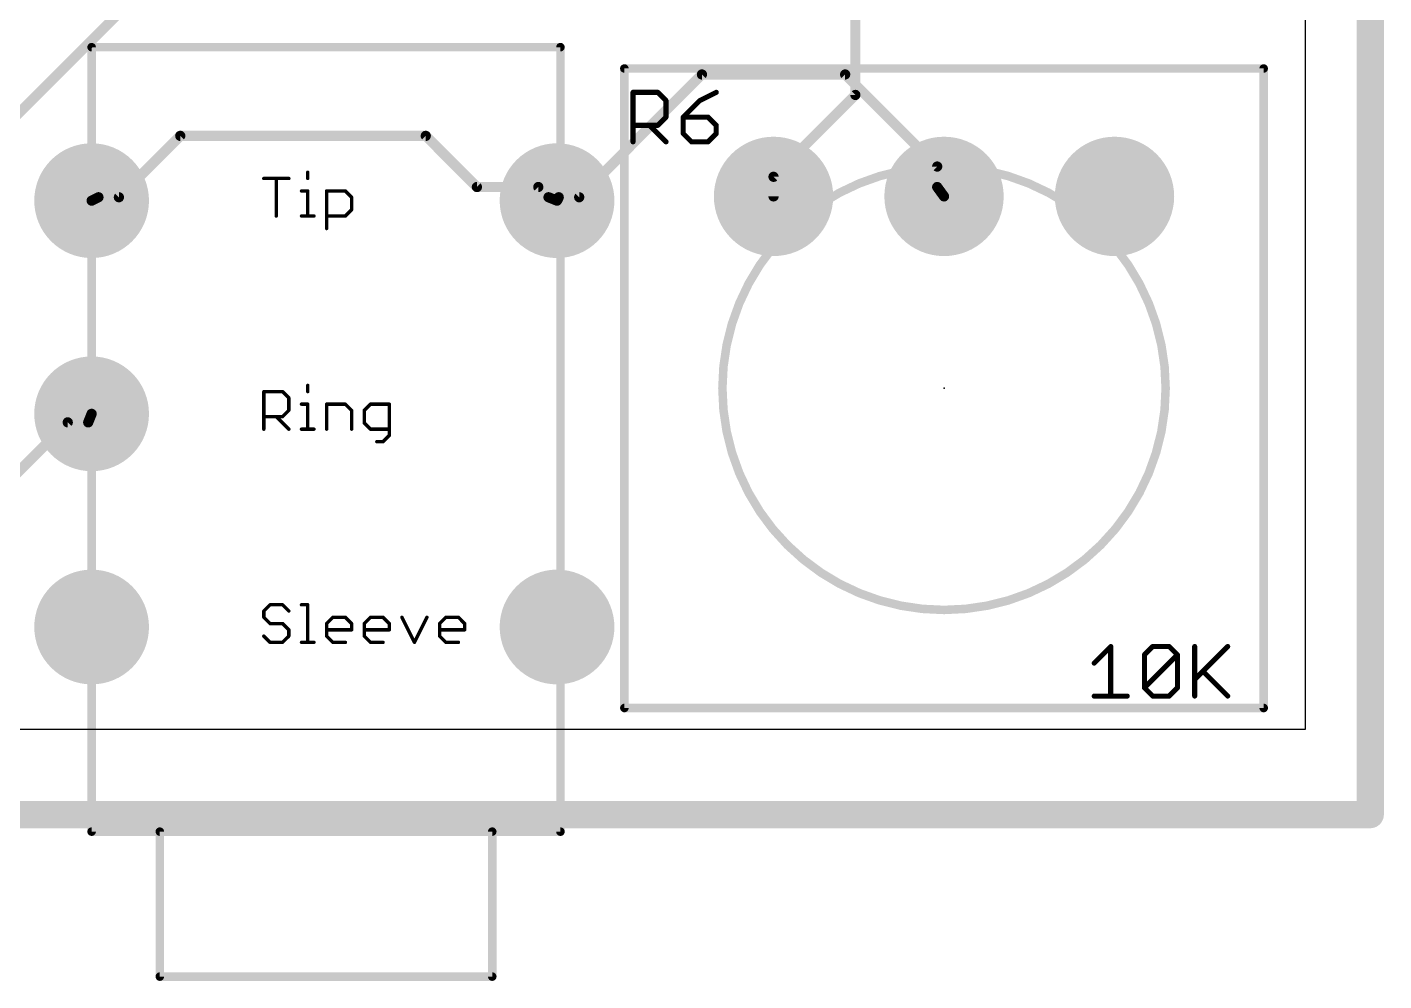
# Model space of a CAD drawing. Extents: x -1.5 to 62.4, y -3.7 to 27.9.
# Drawn here: x 42.22 to 62.43, y -3.75 to 10.46 of the extents above; entities that cross this region are included whole.
import ezdxf

# ---------------------------------------------------------------- set-up
doc = ezdxf.new("R2010")
doc.units = 0
for name, color, linetype in [('1', 22, 'CONTINUOUS'), ('16', 175, 'CONTINUOUS'), ('17', 82, 'CONTINUOUS'), ('20', 7, 'CONTINUOUS'), ('21', 253, 'CONTINUOUS'), ('23', 7, 'CONTINUOUS'), ('25', 253, 'CONTINUOUS')]:
    doc.layers.add(name, color=color, linetype=linetype)

# ---------------------------------------------------------------- blocks, each defined once
blk = doc.blocks.new('ROUNDP')
at = {"const_width": 0.5}
blk.add_lwpolyline([(0, -0.25, 1), (0, 0.25, 1), (0, -0.25)], format="xyb", dxfattribs=at)

msp = doc.modelspace()

# ---------------------------------------------------------------- linework, layer by layer
at = {"layer": '1'}
for points, const_width in [([(62.23, 26.67), (62.23, -1.27)], 0.4064), ([(47.244, 14.3256), (41.4528, 8.5344)], 0.1524), ([(50.4444, 7.9248), (52.2732, 9.7536)], 0.1524), ([(52.2732, 9.7536), (54.4068, 9.7536)], 0.1524), ([(54.4068, 9.7536), (55.7784, 8.382)], 0.1524), ([(44.5008, 8.8392), (43.5864, 7.9248)], 0.1524), ([(48.1584, 8.8392), (44.5008, 8.8392)], 0.1524), ([(48.9204, 8.0772), (48.1584, 8.8392)], 0.1524), ([(55.7784, 8.382), (55.7784, 8.0772)], 0.1524), ([(49.8348, 8.0772), (48.9204, 8.0772)], 0.1524), ([(49.9872, 7.9248), (49.8348, 8.0772)], 0.1524), ([(55.7784, 8.0772), (55.88, 7.9375)], 0.1524), ([(43.2816, 7.9248), (43.18, 7.874)], 0.1524), ([(43.5864, 7.9248), (43.2816, 7.9248)], 0.1524), ([(49.9872, 7.9248), (50.1142, 7.874)], 0.1524), ([(50.1396, 7.9248), (50.1142, 7.874)], 0.1524), ([(50.1396, 7.9248), (50.4444, 7.9248)], 0.1524), ([(62.23, -1.27), (-1.27, -1.27)], 0.4064)]:
    msp.add_lwpolyline(points, dxfattribs=dict(at, const_width=const_width))
for points, const_width in [([(52.2732, 9.7917, 1), (52.2732, 9.7155)], 0.0762), ([(52.3001, 9.7267, 1), (52.2463, 9.7805)], 0.0762), ([(54.4337, 9.7805, 1), (54.3799, 9.7267)], 0.0762), ([(54.4068, 9.7155, 1), (54.4068, 9.7917)], 0.0762), ([(44.5008, 8.8773, 1), (44.5008, 8.8011)], 0.0762), ([(44.5277, 8.8123, 1), (44.4739, 8.8661)], 0.0762), ([(48.1853, 8.8661, 1), (48.1315, 8.8123)], 0.0762), ([(48.1584, 8.8011, 1), (48.1584, 8.8773)], 0.0762), ([(55.8165, 8.382, 1), (55.7403, 8.382)], 0.0762), ([(55.7515, 8.3551, 1), (55.8053, 8.4089)], 0.0762), ([(48.9204, 8.1153, 1), (48.9204, 8.0391)], 0.0762), ([(48.8935, 8.0503, 1), (48.9473, 8.1041)], 0.0762), ([(49.8617, 8.1041, 1), (49.8079, 8.0503)], 0.0762), ([(49.8348, 8.0391, 1), (49.8348, 8.1153)], 0.0762), ([(55.8092, 8.0996, 1), (55.7476, 8.0548)], 0.0762), ([(55.7403, 8.0772, 1), (55.8165, 8.0772)], 0.0762), ([(43.163, 7.9081, 1), (43.197, 7.8399)], 0.0762), ([(43.2816, 7.9629, 1), (43.2816, 7.8867)], 0.0762), ([(43.2986, 7.8907, 1), (43.2646, 7.9589)], 0.0762), ([(43.5595, 7.9517, 1), (43.6133, 7.8979)], 0.0762), ([(43.5864, 7.8867, 1), (43.5864, 7.9629)], 0.0762), ([(50.0013, 7.9602, 1), (49.9731, 7.8894)], 0.0762), ([(49.9603, 7.8979, 1), (50.0141, 7.9517)], 0.0762), ([(50.0801, 7.891, 1), (50.1483, 7.857)], 0.0762), ([(50.1001, 7.8386, 1), (50.1283, 7.9094)], 0.0762), ([(50.1396, 7.9629, 1), (50.1396, 7.8867)], 0.0762), ([(50.1737, 7.9078, 1), (50.1055, 7.9418)], 0.0762), ([(50.4175, 7.9517, 1), (50.4713, 7.8979)], 0.0762), ([(50.4444, 7.8867, 1), (50.4444, 7.9629)], 0.0762), ([(55.8492, 7.9151, 1), (55.9108, 7.9599)], 0.0762), ([(62.1284, -1.27, 1), (62.3316, -1.27)], 0.2032), ([(62.23, -1.3716, 1), (62.23, -1.1684)], 0.2032)]:
    msp.add_lwpolyline(points, format="xyb", dxfattribs=dict(at, const_width=const_width))
at = {"layer": '16'}
for points, const_width in [([(62.23, -1.27), (62.23, 26.67)], 0.4064), ([(54.5592, 9.4488), (54.5592, 14.7828)], 0.1524), ([(44.8056, 11.8872), (41.4528, 8.5344)], 0.1524), ([(53.34, 8.2296), (54.5592, 9.4488)], 0.1524), ([(53.34, 7.9375), (53.34, 8.2296)], 0.1524), ([(43.1292, 4.572), (43.18, 4.699)], 0.1524), ([(40.9956, 2.7432), (42.8244, 4.572)], 0.1524), ([(42.8244, 4.572), (43.1292, 4.572)], 0.1524), ([(-1.27, -1.27), (62.23, -1.27)], 0.4064)]:
    msp.add_lwpolyline(points, dxfattribs=dict(at, const_width=const_width))
for points, const_width in [([(54.5861, 9.4219, 1), (54.5323, 9.4757)], 0.0762), ([(54.5211, 9.4488, 1), (54.5973, 9.4488)], 0.0762), ([(53.3781, 8.2296, 1), (53.3019, 8.2296)], 0.0762), ([(53.3131, 8.2565, 1), (53.3669, 8.2027)], 0.0762), ([(53.3019, 7.9375, 1), (53.3781, 7.9375)], 0.0762), ([(43.2154, 4.6849, 1), (43.1446, 4.7131)], 0.0762), ([(42.8244, 4.6101, 1), (42.8244, 4.5339)], 0.0762), ([(42.8513, 4.5451, 1), (42.7975, 4.5989)], 0.0762), ([(43.0938, 4.5861, 1), (43.1646, 4.5579)], 0.0762), ([(43.1292, 4.5339, 1), (43.1292, 4.6101)], 0.0762), ([(62.1284, -1.27, 1), (62.3316, -1.27)], 0.2032), ([(62.23, -1.3716, 1), (62.23, -1.1684)], 0.2032)]:
    msp.add_lwpolyline(points, format="xyb", dxfattribs=dict(at, const_width=const_width))
at = {"layer": '20'}
for p, q in [((61.265, 0), (61.265, 25.39)), ((0, 0), (61.265, 0))]:
    msp.add_line(p, q, dxfattribs=at)
at = {"layer": '21'}
for points, const_width in [([(43.18, 10.1918, 1), (43.18, 10.1282)], 0.0635), ([(43.2118, 10.16, 1), (43.1482, 10.16)], 0.0635), ([(50.1968, 10.16, 1), (50.1332, 10.16)], 0.0635), ([(50.165, 10.1282, 1), (50.165, 10.1918)], 0.0635), ([(51.1175, 9.8743, 1), (51.1175, 9.8108)], 0.0635), ([(51.1493, 9.8425, 1), (51.0857, 9.8425)], 0.0635), ([(60.6743, 9.8425, 1), (60.6108, 9.8425)], 0.0635), ([(60.6425, 9.8108, 1), (60.6425, 9.8743)], 0.0635), ([(46.4126, 8.2979, 1), (46.3872, 8.2979)], 0.0254), ([(55.88, 1.778, 1), (55.88, 8.382, 1), (55.88, 1.778)], 0.127), ([(45.7454, 8.2174, 1), (45.7454, 8.192)], 0.0254), ([(45.9445, 8.2047, 1), (45.9191, 8.2047)], 0.0254), ([(46.1183, 8.192, 1), (46.1183, 8.2174)], 0.0254), ([(46.3872, 8.2047, 1), (46.4126, 8.2047)], 0.0254), ([(46.3067, 8.031, 1), (46.3067, 8.0055)], 0.0254), ([(46.4126, 8.0183, 1), (46.3872, 8.0183)], 0.0254), ([(46.3999, 8.0055, 1), (46.3999, 8.031)], 0.0254), ([(46.6809, 8.031, 1), (46.6809, 8.0055)], 0.0254), ([(46.6936, 8.0183, 1), (46.6682, 8.0183)], 0.0254), ([(46.9695, 8.0272, 1), (46.9516, 8.0093)], 0.0254), ([(46.9606, 8.0055, 1), (46.9606, 8.031)], 0.0254), ([(47.0665, 7.925, 1), (47.0411, 7.925)], 0.0254), ([(47.0448, 7.9161, 1), (47.0627, 7.934)], 0.0254), ([(47.0411, 7.7386, 1), (47.0665, 7.7386)], 0.0254), ([(47.0627, 7.7296, 1), (47.0448, 7.7476)], 0.0254), ([(45.9191, 7.6454, 1), (45.9445, 7.6454)], 0.0254), ([(46.3067, 7.6581, 1), (46.3067, 7.6327)], 0.0254), ([(46.3872, 7.6454, 1), (46.4126, 7.6454)], 0.0254), ([(46.4931, 7.6327, 1), (46.4931, 7.6581)], 0.0254), ([(46.6809, 7.6581, 1), (46.6809, 7.6327)], 0.0254), ([(46.9516, 7.6544, 1), (46.9695, 7.6364)], 0.0254), ([(46.9606, 7.6327, 1), (46.9606, 7.6581)], 0.0254), ([(46.6682, 7.459, 1), (46.6936, 7.459)], 0.0254), ([(45.7581, 5.0297, 1), (45.7327, 5.0297)], 0.0254), ([(45.7454, 5.0424, 1), (45.7454, 5.017)], 0.0254), ([(46.034, 5.0387, 1), (46.0161, 5.0207)], 0.0254), ([(46.025, 5.017, 1), (46.025, 5.0424)], 0.0254), ([(46.4126, 5.1229, 1), (46.3872, 5.1229)], 0.0254), ([(46.131, 4.9365, 1), (46.1056, 4.9365)], 0.0254), ([(46.1093, 4.9275, 1), (46.1272, 4.9454)], 0.0254), ([(46.3067, 4.8559, 1), (46.3067, 4.8306)], 0.0254), ([(46.3872, 5.0297, 1), (46.4126, 5.0297)], 0.0254), ([(46.4126, 4.8433, 1), (46.3872, 4.8433)], 0.0254), ([(46.3999, 4.8306, 1), (46.3999, 4.8559)], 0.0254), ([(46.6936, 4.8433, 1), (46.6682, 4.8433)], 0.0254), ([(46.6809, 4.8559, 1), (46.6809, 4.8306)], 0.0254), ([(46.9695, 4.8522, 1), (46.9516, 4.8343)], 0.0254), ([(46.9606, 4.8306, 1), (46.9606, 4.8559)], 0.0254), ([(47.3354, 4.8559, 1), (47.3354, 4.8306)], 0.0254), ([(47.3444, 4.8343, 1), (47.3265, 4.8522)], 0.0254), ([(47.6278, 4.8433, 1), (47.6024, 4.8433)], 0.0254), ([(47.6151, 4.8306, 1), (47.6151, 4.8559)], 0.0254), ([(45.7454, 4.6695, 1), (45.7454, 4.6441)], 0.0254), ([(45.9408, 4.6658, 1), (45.9228, 4.6478)], 0.0254), ([(46.0161, 4.6658, 1), (46.034, 4.6478)], 0.0254), ([(46.025, 4.6441, 1), (46.025, 4.6695)], 0.0254), ([(46.1056, 4.75, 1), (46.131, 4.75)], 0.0254), ([(46.1272, 4.7411, 1), (46.1093, 4.759)], 0.0254), ([(47.0665, 4.75, 1), (47.0411, 4.75)], 0.0254), ([(47.0448, 4.7411, 1), (47.0627, 4.759)], 0.0254), ([(47.2549, 4.75, 1), (47.2295, 4.75)], 0.0254), ([(47.2332, 4.759, 1), (47.2512, 4.7411)], 0.0254), ([(45.7327, 4.4704, 1), (45.7581, 4.4704)], 0.0254), ([(46.1093, 4.4614, 1), (46.1272, 4.4794)], 0.0254), ([(46.3067, 4.4831, 1), (46.3067, 4.4577)], 0.0254), ([(46.3872, 4.4704, 1), (46.4126, 4.4704)], 0.0254), ([(46.4931, 4.4577, 1), (46.4931, 4.4831)], 0.0254), ([(46.6682, 4.4704, 1), (46.6936, 4.4704)], 0.0254), ([(47.0411, 4.4704, 1), (47.0665, 4.4704)], 0.0254), ([(47.2512, 4.5726, 1), (47.2332, 4.5546)], 0.0254), ([(47.2295, 4.5636, 1), (47.2549, 4.5636)], 0.0254), ([(47.3354, 4.4831, 1), (47.3354, 4.4577)], 0.0254), ([(47.3265, 4.4614, 1), (47.3444, 4.4794)], 0.0254), ([(47.6151, 4.4577, 1), (47.6151, 4.4831)], 0.0254), ([(47.4287, 4.2967, 1), (47.4287, 4.2713)], 0.0254), ([(47.5129, 4.293, 1), (47.5308, 4.275)], 0.0254), ([(47.5219, 4.2713, 1), (47.5219, 4.2967)], 0.0254), ([(47.6024, 4.3772, 1), (47.6278, 4.3772)], 0.0254), ([(47.6241, 4.3682, 1), (47.6061, 4.3862)], 0.0254), ([(45.8386, 1.8674, 1), (45.8386, 1.842)], 0.0254), ([(45.8476, 1.8457, 1), (45.8296, 1.8637)], 0.0254), ([(46.034, 1.8637, 1), (46.0161, 1.8457)], 0.0254), ([(46.025, 1.842, 1), (46.025, 1.8674)], 0.0254), ([(46.3067, 1.8674, 1), (46.3067, 1.842)], 0.0254), ([(46.4126, 1.8547, 1), (46.3872, 1.8547)], 0.0254), ([(46.3999, 1.842, 1), (46.3999, 1.8674)], 0.0254), ([(45.7581, 1.7615, 1), (45.7327, 1.7615)], 0.0254), ([(45.7364, 1.7704, 1), (45.7544, 1.7525)], 0.0254), ([(45.7544, 1.6772, 1), (45.7364, 1.6593)], 0.0254), ([(45.7327, 1.6683, 1), (45.7581, 1.6683)], 0.0254), ([(46.1093, 1.7525, 1), (46.1272, 1.7704)], 0.0254), ([(46.7741, 1.6809, 1), (46.7741, 1.6556)], 0.0254), ([(46.7831, 1.6593, 1), (46.7651, 1.6772)], 0.0254), ([(46.9695, 1.6772, 1), (46.9516, 1.6593)], 0.0254), ([(46.9606, 1.6556, 1), (46.9606, 1.6809)], 0.0254), ([(47.3354, 1.6809, 1), (47.3354, 1.6556)], 0.0254), ([(47.3444, 1.6593, 1), (47.3265, 1.6772)], 0.0254), ([(47.5308, 1.6772, 1), (47.5129, 1.6593)], 0.0254), ([(47.5219, 1.6556, 1), (47.5219, 1.6809)], 0.0254), ([(47.8149, 1.6739, 1), (47.7922, 1.6626)], 0.0254), ([(48.1877, 1.6626, 1), (48.165, 1.6739)], 0.0254), ([(48.4581, 1.6809, 1), (48.4581, 1.6556)], 0.0254), ([(48.467, 1.6593, 1), (48.4491, 1.6772)], 0.0254), ([(48.6535, 1.6772, 1), (48.6355, 1.6593)], 0.0254), ([(48.6445, 1.6556, 1), (48.6445, 1.6809)], 0.0254), ([(45.8386, 1.5877, 1), (45.8386, 1.5623)], 0.0254), ([(45.8296, 1.5661, 1), (45.8476, 1.584)], 0.0254), ([(46.034, 1.584, 1), (46.0161, 1.5661)], 0.0254), ([(46.025, 1.5623, 1), (46.025, 1.5877)], 0.0254), ([(46.131, 1.4818, 1), (46.1056, 1.4818)], 0.0254), ([(46.1093, 1.4728, 1), (46.1272, 1.4908)], 0.0254), ([(46.6936, 1.575, 1), (46.6682, 1.575)], 0.0254), ([(46.6719, 1.584, 1), (46.6899, 1.5661)], 0.0254), ([(46.6809, 1.4945, 1), (46.6809, 1.4691)], 0.0254), ([(47.0665, 1.575, 1), (47.0411, 1.575)], 0.0254), ([(47.0411, 1.4818, 1), (47.0665, 1.4818)], 0.0254), ([(47.0448, 1.5661, 1), (47.0627, 1.584)], 0.0254), ([(47.0538, 1.4691, 1), (47.0538, 1.4945)], 0.0254), ([(47.2549, 1.575, 1), (47.2295, 1.575)], 0.0254), ([(47.2332, 1.584, 1), (47.2512, 1.5661)], 0.0254), ([(47.2422, 1.4945, 1), (47.2422, 1.4691)], 0.0254), ([(47.6278, 1.575, 1), (47.6024, 1.575)], 0.0254), ([(47.6024, 1.4818, 1), (47.6278, 1.4818)], 0.0254), ([(47.6061, 1.5661, 1), (47.6241, 1.584)], 0.0254), ([(47.6151, 1.4691, 1), (47.6151, 1.4945)], 0.0254), ([(48.3775, 1.575, 1), (48.3521, 1.575)], 0.0254), ([(48.3648, 1.4945, 1), (48.3648, 1.4691)], 0.0254), ([(48.3559, 1.584, 1), (48.3738, 1.5661)], 0.0254), ([(48.7504, 1.575, 1), (48.725, 1.575)], 0.0254), ([(48.725, 1.4818, 1), (48.7504, 1.4818)], 0.0254), ([(48.7287, 1.5661, 1), (48.7467, 1.584)], 0.0254), ([(48.7377, 1.4691, 1), (48.7377, 1.4945)], 0.0254), ([(45.7544, 1.3976, 1), (45.7364, 1.3796)], 0.0254), ([(45.8386, 1.3081, 1), (45.8386, 1.2827)], 0.0254), ([(45.8296, 1.2864, 1), (45.8476, 1.3044)], 0.0254), ([(46.0161, 1.3044, 1), (46.034, 1.2864)], 0.0254), ([(46.025, 1.2827, 1), (46.025, 1.3081)], 0.0254), ([(46.1056, 1.3886, 1), (46.131, 1.3886)], 0.0254), ([(46.1272, 1.3796, 1), (46.1093, 1.3976)], 0.0254), ([(46.3067, 1.3081, 1), (46.3067, 1.2827)], 0.0254), ([(46.3872, 1.2954, 1), (46.4126, 1.2954)], 0.0254), ([(46.4931, 1.2827, 1), (46.4931, 1.3081)], 0.0254), ([(46.6899, 1.3976, 1), (46.6719, 1.3796)], 0.0254), ([(46.6682, 1.3886, 1), (46.6936, 1.3886)], 0.0254), ([(46.7741, 1.3081, 1), (46.7741, 1.2827)], 0.0254), ([(46.7651, 1.2864, 1), (46.7831, 1.3044)], 0.0254), ([(46.9606, 1.2827, 1), (46.9606, 1.3081)], 0.0254), ([(47.2512, 1.3976, 1), (47.2332, 1.3796)], 0.0254), ([(47.2295, 1.3886, 1), (47.2549, 1.3886)], 0.0254), ([(47.3354, 1.3081, 1), (47.3354, 1.2827)], 0.0254), ([(47.3265, 1.2864, 1), (47.3444, 1.3044)], 0.0254), ([(47.5219, 1.2827, 1), (47.5219, 1.3081)], 0.0254), ([(47.9786, 1.3011, 1), (48.0013, 1.2897)], 0.0254), ([(47.9786, 1.2897, 1), (48.0013, 1.3011)], 0.0254), ([(48.3521, 1.3886, 1), (48.3775, 1.3886)], 0.0254), ([(48.3738, 1.3976, 1), (48.3559, 1.3796)], 0.0254), ([(48.4581, 1.3081, 1), (48.4581, 1.2827)], 0.0254), ([(48.4491, 1.2864, 1), (48.467, 1.3044)], 0.0254), ([(48.6445, 1.2827, 1), (48.6445, 1.3081)], 0.0254), ([(51.1175, 0.3493, 1), (51.1175, 0.2858)], 0.0635), ([(51.0857, 0.3175, 1), (51.1493, 0.3175)], 0.0635), ([(60.6108, 0.3175, 1), (60.6743, 0.3175)], 0.0635), ([(60.6425, 0.2858, 1), (60.6425, 0.3493)], 0.0635), ([(43.18, -1.4923, 1), (43.18, -1.5557)], 0.0635), ([(43.1482, -1.524, 1), (43.2118, -1.524)], 0.0635), ([(44.2278, -1.524, 1), (44.1643, -1.524)], 0.0635), ([(44.196, -1.4923, 1), (44.196, -1.5557)], 0.0635), ([(49.1808, -1.524, 1), (49.1172, -1.524)], 0.0635), ([(49.149, -1.5557, 1), (49.149, -1.4923)], 0.0635), ([(50.1332, -1.524, 1), (50.1968, -1.524)], 0.0635), ([(50.165, -1.5557, 1), (50.165, -1.4923)], 0.0635), ([(44.196, -3.6513, 1), (44.196, -3.7148)], 0.0635), ([(49.149, -3.7148, 1), (49.149, -3.6513)], 0.0635), ([(44.1643, -3.683, 1), (44.2278, -3.683)], 0.0635), ([(49.1172, -3.683, 1), (49.1808, -3.683)], 0.0635)]:
    msp.add_lwpolyline(points, format="xyb", dxfattribs=dict(at, const_width=const_width))
for points, const_width in [([(43.18, 10.16), (43.18, -1.524)], 0.127), ([(50.165, 10.16), (43.18, 10.16)], 0.127), ([(50.165, -1.524), (50.165, 10.16)], 0.127), ([(60.6425, 9.8425), (51.1175, 9.8425)], 0.127), ([(51.1175, 9.8425), (51.1175, 0.3175)], 0.127), ([(60.6425, 0.3175), (60.6425, 9.8425)], 0.127), ([(46.3999, 8.2979), (46.3999, 8.2047)], 0.0508), ([(45.7454, 8.2047), (46.1183, 8.2047)], 0.0508), ([(45.9318, 7.6454), (45.9318, 8.2047)], 0.0508), ([(46.3067, 8.0183), (46.3999, 8.0183)], 0.0508), ([(46.3999, 8.0183), (46.3999, 7.6454)], 0.0508), ([(46.6809, 7.459), (46.6809, 8.0183)], 0.0508), ([(46.6809, 8.0183), (46.9606, 8.0183)], 0.0508), ([(46.9606, 8.0183), (47.0538, 7.925)], 0.0508), ([(47.0538, 7.925), (47.0538, 7.7386)], 0.0508), ([(47.0538, 7.7386), (46.9606, 7.6454)], 0.0508), ([(46.3067, 7.6454), (46.4931, 7.6454)], 0.0508), ([(46.9606, 7.6454), (46.6809, 7.6454)], 0.0508), ([(45.7454, 4.4704), (45.7454, 5.0297)], 0.0508), ([(45.7454, 5.0297), (46.025, 5.0297)], 0.0508), ([(46.025, 5.0297), (46.1183, 4.9365)], 0.0508), ([(46.3999, 5.1229), (46.3999, 5.0297)], 0.0508), ([(46.1183, 4.9365), (46.1183, 4.75)], 0.0508), ([(46.3067, 4.8433), (46.3999, 4.8433)], 0.0508), ([(46.3999, 4.8433), (46.3999, 4.4704)], 0.0508), ([(46.6809, 4.4704), (46.6809, 4.8433)], 0.0508), ([(46.6809, 4.8433), (46.9606, 4.8433)], 0.0508), ([(46.9606, 4.8433), (47.0538, 4.75)], 0.0508), ([(47.3354, 4.8433), (47.2422, 4.75)], 0.0508), ([(47.6151, 4.8433), (47.3354, 4.8433)], 0.0508), ([(47.6151, 4.3772), (47.6151, 4.8433)], 0.0508), ([(46.025, 4.6568), (45.7454, 4.6568)], 0.0508), ([(45.9318, 4.6568), (46.1183, 4.4704)], 0.0508), ([(46.1183, 4.75), (46.025, 4.6568)], 0.0508), ([(47.0538, 4.75), (47.0538, 4.4704)], 0.0508), ([(47.2422, 4.75), (47.2422, 4.5636)], 0.0508), ([(46.3067, 4.4704), (46.4931, 4.4704)], 0.0508), ([(47.2422, 4.5636), (47.3354, 4.4704)], 0.0508), ([(47.3354, 4.4704), (47.6151, 4.4704)], 0.0508), ([(47.4287, 4.284), (47.5219, 4.284)], 0.0508), ([(47.5219, 4.284), (47.6151, 4.3772)], 0.0508), ([(45.8386, 1.8547), (45.7454, 1.7615)], 0.0508), ([(46.025, 1.8547), (45.8386, 1.8547)], 0.0508), ([(46.1183, 1.7615), (46.025, 1.8547)], 0.0508), ([(46.3067, 1.8547), (46.3999, 1.8547)], 0.0508), ([(46.3999, 1.8547), (46.3999, 1.2954)], 0.0508), ([(45.7454, 1.7615), (45.7454, 1.6683)], 0.0508), ([(45.7454, 1.6683), (45.8386, 1.575)], 0.0508), ([(46.6809, 1.575), (46.7741, 1.6683)], 0.0508), ([(46.7741, 1.6683), (46.9606, 1.6683)], 0.0508), ([(46.9606, 1.6683), (47.0538, 1.575)], 0.0508), ([(47.2422, 1.575), (47.3354, 1.6683)], 0.0508), ([(47.3354, 1.6683), (47.5219, 1.6683)], 0.0508), ([(47.5219, 1.6683), (47.6151, 1.575)], 0.0508), ([(47.8035, 1.6683), (47.99, 1.2954)], 0.0508), ([(47.99, 1.2954), (48.1764, 1.6683)], 0.0508), ([(48.3648, 1.575), (48.4581, 1.6683)], 0.0508), ([(48.4581, 1.6683), (48.6445, 1.6683)], 0.0508), ([(48.6445, 1.6683), (48.7377, 1.575)], 0.0508), ([(45.8386, 1.575), (46.025, 1.575)], 0.0508), ([(46.025, 1.575), (46.1183, 1.4818)], 0.0508), ([(46.1183, 1.4818), (46.1183, 1.3886)], 0.0508), ([(46.6809, 1.3886), (46.6809, 1.575)], 0.0508), ([(47.0538, 1.4818), (46.6809, 1.4818)], 0.0508), ([(47.0538, 1.575), (47.0538, 1.4818)], 0.0508), ([(47.2422, 1.3886), (47.2422, 1.575)], 0.0508), ([(47.6151, 1.4818), (47.2422, 1.4818)], 0.0508), ([(47.6151, 1.575), (47.6151, 1.4818)], 0.0508), ([(48.3648, 1.3886), (48.3648, 1.575)], 0.0508), ([(48.7377, 1.4818), (48.3648, 1.4818)], 0.0508), ([(48.7377, 1.575), (48.7377, 1.4818)], 0.0508), ([(45.8386, 1.2954), (45.7454, 1.3886)], 0.0508), ([(46.025, 1.2954), (45.8386, 1.2954)], 0.0508), ([(46.1183, 1.3886), (46.025, 1.2954)], 0.0508), ([(46.3067, 1.2954), (46.4931, 1.2954)], 0.0508), ([(46.7741, 1.2954), (46.6809, 1.3886)], 0.0508), ([(46.9606, 1.2954), (46.7741, 1.2954)], 0.0508), ([(47.3354, 1.2954), (47.2422, 1.3886)], 0.0508), ([(47.5219, 1.2954), (47.3354, 1.2954)], 0.0508), ([(48.4581, 1.2954), (48.3648, 1.3886)], 0.0508), ([(48.6445, 1.2954), (48.4581, 1.2954)], 0.0508), ([(51.1175, 0.3175), (60.6425, 0.3175)], 0.127), ([(43.18, -1.524), (50.165, -1.524)], 0.127), ([(44.196, -1.524), (49.149, -1.524)], 0.127), ([(44.196, -3.683), (44.196, -1.524)], 0.127), ([(49.149, -1.524), (49.149, -3.683)], 0.127), ([(49.149, -3.683), (44.196, -3.683)], 0.127)]:
    msp.add_lwpolyline(points, dxfattribs=dict(at, const_width=const_width))
at = {"layer": '23'}
for p in [(43.18, 10.16), (55.88, 5.08)]:
    msp.add_point(p, dxfattribs=at)
at = {"layer": '25', "const_width": 0.0381}
for points in [[(51.2463, 9.5066, 1), (51.2463, 9.4685)], [(51.2653, 9.4875, 1), (51.2272, 9.4875)], [(51.6284, 9.501, 1), (51.6014, 9.4741)], [(51.6149, 9.4685, 1), (51.6149, 9.5066)], [(52.4947, 9.4705, 1), (52.4776, 9.5046)], [(51.7568, 9.3647, 1), (51.7187, 9.3647)], [(51.7243, 9.3512, 1), (51.7512, 9.3781)], [(52.2319, 9.3817, 1), (52.2489, 9.3476)], [(52.2539, 9.3512, 1), (52.227, 9.3781)], [(51.7187, 9.1189, 1), (51.7568, 9.1189)], [(51.7512, 9.1054, 1), (51.7243, 9.1324)], [(52.0137, 9.1189, 1), (51.9756, 9.1189)], [(51.9947, 9.138, 1), (51.9947, 9.0999)], [(51.9812, 9.1324, 1), (52.0082, 9.1054)], [(52.3768, 9.1324, 1), (52.3498, 9.1054)], [(52.3633, 9.0999, 1), (52.3633, 9.138)], [(51.2463, 9.0151, 1), (51.2463, 8.977)], [(51.5055, 9.0095, 1), (51.4785, 8.9826)], [(51.6014, 9.0095, 1), (51.6284, 8.9826)], [(51.6149, 8.977, 1), (51.6149, 9.0151)], [(52.0082, 8.8866, 1), (51.9812, 8.8597)], [(52.5052, 8.996, 1), (52.4671, 8.996)], [(52.4727, 8.9826, 1), (52.4996, 9.0095)], [(52.4996, 8.8597, 1), (52.4727, 8.8866)], [(51.2272, 8.7503, 1), (51.2653, 8.7503)], [(51.7243, 8.7368, 1), (51.7512, 8.7638)], [(51.9756, 8.8732, 1), (52.0137, 8.8732)], [(52.1176, 8.7694, 1), (52.1176, 8.7313)], [(52.1041, 8.7368, 1), (52.131, 8.7638)], [(52.3498, 8.7638, 1), (52.3768, 8.7368)], [(52.3633, 8.7313, 1), (52.3633, 8.7694)], [(52.4671, 8.8732, 1), (52.5052, 8.8732)], [(58.3826, 1.2325, 1), (58.3445, 1.2325)], [(58.3771, 1.2191, 1), (58.3501, 1.246)], [(58.9891, 1.2516, 1), (58.9891, 1.2135)], [(59.0026, 1.2191, 1), (58.9757, 1.246)], [(59.2484, 1.246, 1), (59.2214, 1.2191)], [(59.2349, 1.2135, 1), (59.2349, 1.2516)], [(59.6337, 1.2325, 1), (59.5956, 1.2325)], [(60.1196, 1.2191, 1), (60.0927, 1.246)], [(58.1044, 1.0003, 1), (58.1313, 0.9733)], [(58.8853, 1.1097, 1), (58.8472, 1.1097)], [(58.8528, 1.1231, 1), (58.8797, 1.0962)], [(59.3768, 1.1097, 1), (59.3387, 1.1097)], [(59.3712, 1.0962, 1), (59.3443, 1.1231)], [(59.3443, 1.0962, 1), (59.3712, 1.1231)], [(59.751, 0.8774, 1), (59.7241, 0.8504)], [(58.8797, 0.6316, 1), (58.8528, 0.6047)], [(58.8528, 0.6316, 1), (58.8797, 0.6047)], [(58.8472, 0.6182, 1), (58.8853, 0.6182)], [(59.3387, 0.6182, 1), (59.3768, 0.6182)], [(59.3712, 0.6047, 1), (59.3443, 0.6316)], [(59.6012, 0.7545, 1), (59.6282, 0.7276)], [(58.1179, 0.5143, 1), (58.1179, 0.4763)], [(58.3445, 0.4953, 1), (58.3826, 0.4953)], [(58.6093, 0.4763, 1), (58.6093, 0.5143)], [(58.9891, 0.5143, 1), (58.9891, 0.4763)], [(58.9757, 0.4818, 1), (59.0026, 0.5088)], [(59.2214, 0.5088, 1), (59.2484, 0.4818)], [(59.2349, 0.4763, 1), (59.2349, 0.5143)], [(59.5956, 0.4953, 1), (59.6337, 0.4953)], [(60.0927, 0.4818, 1), (60.1196, 0.5088)]]:
    msp.add_lwpolyline(points, format="xyb", dxfattribs=at)
at = {"layer": '25', "const_width": 0.0762}
for points in [[(51.2463, 8.7503), (51.2463, 9.4875)], [(51.2463, 9.4875), (51.6149, 9.4875)], [(51.6149, 9.4875), (51.7378, 9.3647)], [(52.4862, 9.4875), (52.2404, 9.3647)], [(51.7378, 9.3647), (51.7378, 9.1189)], [(52.2404, 9.3647), (51.9947, 9.1189)], [(51.7378, 9.1189), (51.6149, 8.996)], [(51.9947, 9.1189), (51.9947, 8.8732)], [(52.3633, 9.1189), (51.9947, 9.1189)], [(52.4862, 8.996), (52.3633, 9.1189)], [(51.6149, 8.996), (51.2463, 8.996)], [(51.492, 8.996), (51.7378, 8.7503)], [(51.9947, 8.8732), (52.1176, 8.7503)], [(52.3633, 8.7503), (52.4862, 8.8732)], [(52.4862, 8.8732), (52.4862, 8.996)], [(52.1176, 8.7503), (52.3633, 8.7503)], [(58.1179, 0.9868), (58.3636, 1.2325)], [(58.3636, 1.2325), (58.3636, 0.4953)], [(58.8663, 1.1097), (58.9891, 1.2325)], [(58.9891, 1.2325), (59.2349, 1.2325)], [(59.2349, 1.2325), (59.3578, 1.1097)], [(59.6147, 1.2325), (59.6147, 0.4953)], [(59.6147, 0.741), (60.1062, 1.2325)], [(58.8663, 0.6182), (58.8663, 1.1097)], [(58.8663, 0.6182), (59.3578, 1.1097)], [(59.3578, 1.1097), (59.3578, 0.6182)], [(59.7376, 0.8639), (60.1062, 0.4953)], [(58.9891, 0.4953), (58.8663, 0.6182)], [(59.3578, 0.6182), (59.2349, 0.4953)], [(58.1179, 0.4953), (58.6093, 0.4953)], [(59.2349, 0.4953), (58.9891, 0.4953)]]:
    msp.add_lwpolyline(points, dxfattribs=at)

# ---------------------------------------------------------------- block references
at = {"layer": '17'}
for p, xscale, yscale, rotation in [((43.18, 7.874), 1.7096, 1.7096, 270), ((43.18, 7.874), 1.7096, 1.7096, 270), ((50.1142, 7.874), 1.7096, 1.7096, 270), ((50.1142, 7.874), 1.7096, 1.7096, 270), ((53.34, 7.9375), 1.778, 1.778, 180), ((53.34, 7.9375), 1.778, 1.778, 180), ((55.88, 7.9375), 1.778, 1.778, 180), ((55.88, 7.9375), 1.778, 1.778, 180), ((58.42, 7.9375), 1.778, 1.778, 180), ((58.42, 7.9375), 1.778, 1.778, 180), ((43.18, 4.699), 1.7096, 1.7096, 270), ((43.18, 4.699), 1.7096, 1.7096, 270), ((43.18, 1.524), 1.7096, 1.7096, 270), ((43.18, 1.524), 1.7096, 1.7096, 270), ((50.1142, 1.524), 1.7096, 1.7096, 270), ((50.1142, 1.524), 1.7096, 1.7096, 270)]:
    msp.add_blockref('ROUNDP', p, dxfattribs=dict(at, xscale=xscale, yscale=yscale, rotation=rotation))

doc.saveas('drawing.dxf')
